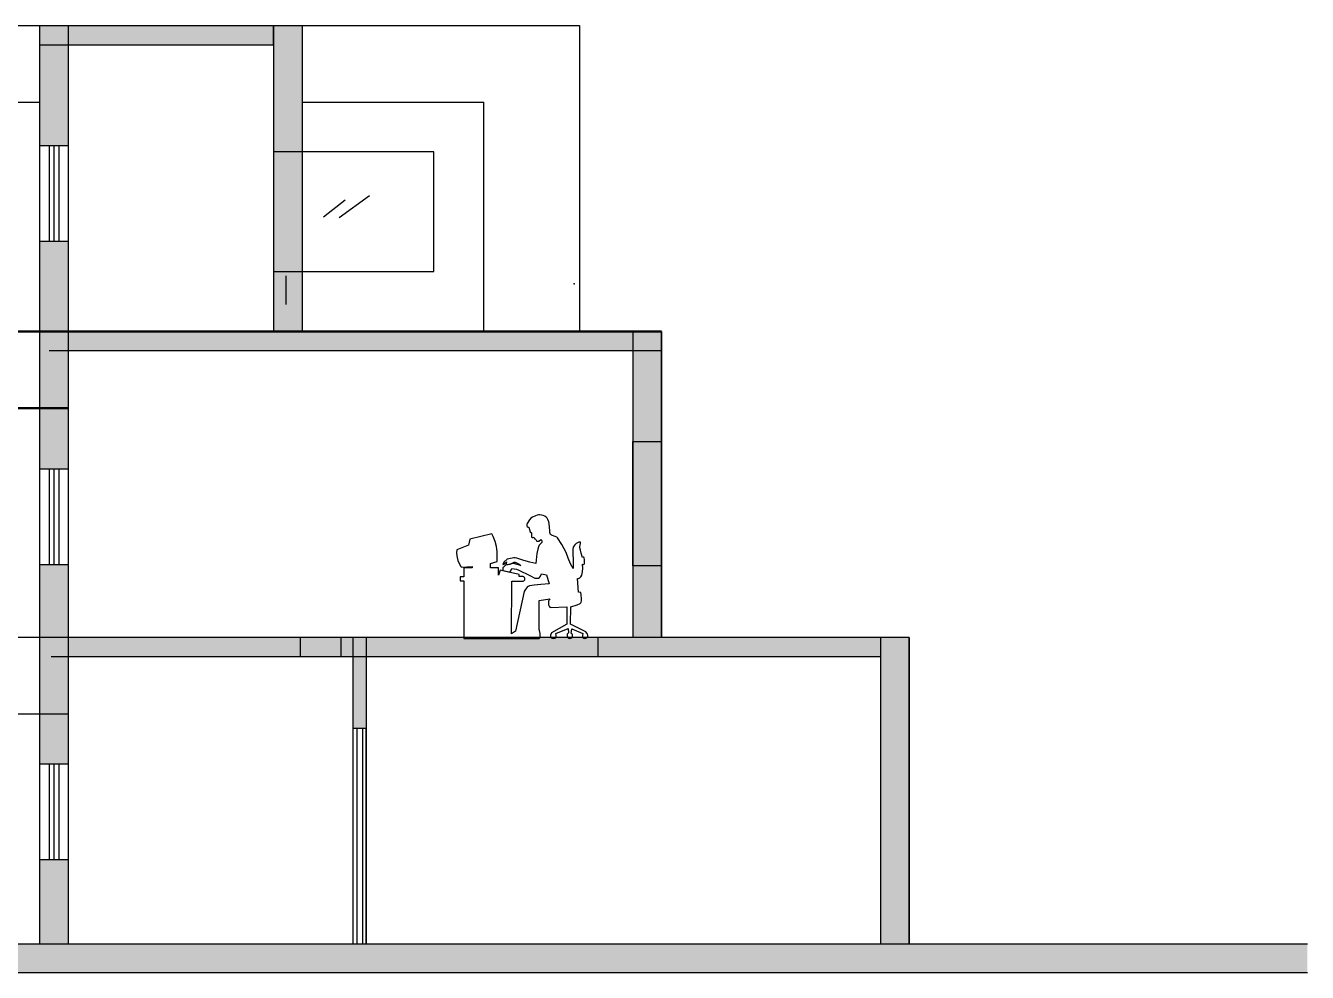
# Model space of a CAD drawing. Header units: inches. Extents: x -61 to 127, y 15 to 71.
# Drawn here: x -35.27 to -21.86, y 18.97 to 28.87 of the extents above; entities that cross this region are included whole.
import ezdxf

# ---------------------------------------------------------------- set-up
doc = ezdxf.new("R2010")
doc.units = ezdxf.units.IN
doc.header["$MEASUREMENT"] = 0

# ---------------------------------------------------------------- blocks, each defined once
blk = doc.blocks.new('person-30')
at = {"color": 0, "linetype": 'ByBlock'}
for p, q in [((0.687, 1.241), (0.664, 1.203)), ((0.702, 1.257), (0.687, 1.241)), ((0.717, 1.267), (0.702, 1.257)), ((0.749, 1.282), (0.717, 1.267)), ((0.767, 1.289), (0.749, 1.282)), ((0.785, 1.291), (0.767, 1.289)), ((0.795, 1.291), (0.785, 1.291)), ((0.831, 1.284), (0.795, 1.291)), ((0.847, 1.277), (0.831, 1.284)), ((0.86, 1.269), (0.847, 1.277)), ((0.871, 1.257), (0.86, 1.269)), ((0.879, 1.243), (0.871, 1.257)), ((0.888, 1.219), (0.879, 1.243)), ((0.892, 1.2), (0.888, 1.219)), ((0.293, 1.094), (0.063, 1.038)), ((0.307, 1.064), (0.293, 1.094)), ((0.664, 1.203), (0.659, 1.19)), ((0.659, 1.19), (0.659, 1.178)), ((0.659, 1.178), (0.664, 1.169)), ((0.664, 1.169), (0.672, 1.164)), ((0.672, 1.164), (0.679, 1.162)), ((0.679, 1.162), (0.679, 1.162)), ((0.679, 1.162), (0.695, 1.115)), ((0.695, 1.115), (0.708, 1.104)), ((0.708, 1.104), (0.708, 1.06)), ((0.897, 1.162), (0.892, 1.2)), ((0.898, 1.125), (0.897, 1.162)), ((0.899, 1.107), (0.898, 1.125)), ((0.907, 1.086), (0.899, 1.107)), ((0.916, 1.079), (0.907, 1.086)), ((0.956, 1.066), (0.916, 1.079)), ((0.048, 0.975), (-0.075, 0.926)), ((0.063, 1.038), (0.048, 0.975)), ((0.326, 1.013), (0.307, 1.064)), ((0.34, 0.962), (0.326, 1.013)), ((0.344, 0.934), (0.34, 0.962)), ((0.708, 1.06), (0.713, 1.056)), ((0.713, 1.056), (0.721, 1.055)), ((0.721, 1.055), (0.732, 1.057)), ((0.732, 1.057), (0.735, 1.046)), ((0.735, 1.046), (0.738, 1.045)), ((0.738, 1.045), (0.744, 1.046)), ((0.744, 1.046), (0.744, 1.04)), ((0.744, 1.04), (0.748, 1.036)), ((0.748, 1.036), (0.754, 1.035)), ((0.754, 1.035), (0.756, 1.028)), ((0.756, 1.028), (0.76, 1.019)), ((0.76, 1.019), (0.763, 1.016)), ((0.763, 1.016), (0.77, 1.015)), ((0.77, 1.015), (0.783, 1.018)), ((0.782, 0.959), (0.774, 0.933)), ((0.789, 0.975), (0.782, 0.959)), ((0.783, 1.018), (0.805, 1.035)), ((0.81, 0.994), (0.789, 0.975)), ((0.805, 1.035), (0.812, 1.026)), ((0.815, 1.004), (0.81, 0.994)), ((0.812, 1.026), (0.816, 1.016)), ((0.817, 1.01), (0.815, 1.004)), ((0.816, 1.016), (0.817, 1.01)), ((0.973, 1.058), (0.956, 1.066)), ((0.981, 1.052), (0.973, 1.058)), ((1.026, 0.981), (0.981, 1.052)), ((1.051, 0.935), (1.026, 0.981)), ((1.144, 0.953), (1.139, 0.931)), ((1.149, 0.963), (1.144, 0.953)), ((1.161, 0.979), (1.149, 0.963)), ((1.174, 0.991), (1.161, 0.979)), ((1.189, 1), (1.174, 0.991)), ((1.202, 1.005), (1.189, 1)), ((1.216, 1.007), (1.202, 1.005)), ((1.215, 0.96), (1.218, 0.976)), ((1.215, 0.947), (1.215, 0.96)), ((1.219, 0.924), (1.215, 0.947)), ((1.22, 1.005), (1.216, 1.007)), ((1.218, 0.976), (1.222, 0.992)), ((1.222, 1), (1.22, 1.005)), ((1.222, 0.992), (1.222, 1)), ((-0.075, 0.926), (-0.076, 0.895)), ((-0.076, 0.895), (-0.074, 0.864)), ((-0.074, 0.864), (-0.071, 0.847)), ((-0.071, 0.847), (-0.062, 0.813)), ((-0.062, 0.813), (-0.049, 0.782)), ((0.279, 0.784), (0.349, 0.805)), ((0.347, 0.907), (0.344, 0.934)), ((0.35, 0.856), (0.347, 0.907)), ((0.349, 0.805), (0.35, 0.856)), ((0.452, 0.827), (0.42, 0.796)), ((0.488, 0.836), (0.452, 0.827)), ((0.522, 0.844), (0.488, 0.836)), ((0.536, 0.844), (0.522, 0.844)), ((0.556, 0.84), (0.536, 0.844)), ((0.629, 0.815), (0.556, 0.84)), ((0.692, 0.798), (0.629, 0.815)), ((0.755, 0.817), (0.752, 0.784)), ((0.764, 0.888), (0.755, 0.817)), ((0.774, 0.933), (0.764, 0.888)), ((1.069, 0.897), (1.051, 0.935)), ((1.092, 0.839), (1.069, 0.897)), ((1.117, 0.78), (1.092, 0.839)), ((1.139, 0.931), (1.139, 0.919)), ((1.139, 0.919), (1.143, 0.791)), ((1.226, 0.892), (1.219, 0.924)), ((1.24, 0.846), (1.226, 0.892)), ((1.247, 0.85), (1.24, 0.846)), ((1.25, 0.85), (1.247, 0.85)), ((1.255, 0.849), (1.25, 0.85)), ((1.259, 0.842), (1.255, 0.849)), ((1.263, 0.821), (1.259, 0.842)), ((1.263, 0.796), (1.263, 0.821)), ((-0.049, 0.782), (-0.03, 0.751)), ((-0.03, 0.751), (-0.026, 0.744)), ((-0.026, 0.744), (0.086, 0.752)), ((0, 0.737), (0, 0.645)), ((0.086, 0.737), (0, 0.737)), ((0.086, 0.752), (0.086, 0.737)), ((0.279, 0.737), (0.279, 0.784)), ((0.362, 0.737), (0.279, 0.737)), ((0.362, 0.66), (0.362, 0.737)), ((0.379, 0.715), (0.362, 0.66)), ((0.579, 0.668), (0.379, 0.715)), ((0.408, 0.737), (0.407, 0.71)), ((0.407, 0.71), (0.48, 0.691)), ((0.437, 0.767), (0.408, 0.737)), ((0.42, 0.796), (0.409, 0.773)), ((0.409, 0.773), (0.412, 0.772)), ((0.412, 0.772), (0.42, 0.775)), ((0.42, 0.775), (0.446, 0.799)), ((0.521, 0.784), (0.437, 0.767)), ((0.446, 0.799), (0.441, 0.769)), ((0.441, 0.769), (0.486, 0.777)), ((0.48, 0.691), (0.494, 0.713)), ((0.486, 0.777), (0.513, 0.79)), ((0.494, 0.713), (0.502, 0.73)), ((0.502, 0.73), (0.528, 0.728)), ((0.513, 0.79), (0.527, 0.798)), ((0.597, 0.763), (0.521, 0.784)), ((0.527, 0.798), (0.536, 0.796)), ((0.528, 0.728), (0.551, 0.724)), ((0.536, 0.796), (0.577, 0.775)), ((0.551, 0.724), (0.574, 0.715)), ((0.574, 0.715), (0.69, 0.656)), ((0.577, 0.775), (0.597, 0.763)), ((0.752, 0.784), (0.692, 0.798)), ((0.801, 0.651), (0.812, 0.675)), ((0.812, 0.675), (0.813, 0.676)), ((0.813, 0.676), (0.865, 0.666)), ((1.143, 0.73), (1.117, 0.78)), ((1.143, 0.791), (1.143, 0.73)), ((1.234, 0.66), (1.238, 0.677)), ((1.238, 0.677), (1.241, 0.695)), ((1.241, 0.695), (1.243, 0.733)), ((1.242, 0.777), (1.249, 0.774)), ((1.242, 0.774), (1.242, 0.777)), ((1.243, 0.733), (1.242, 0.774)), ((1.249, 0.774), (1.252, 0.774)), ((1.252, 0.774), (1.257, 0.776)), ((1.257, 0.776), (1.261, 0.782)), ((1.261, 0.782), (1.263, 0.796)), ((-0.04, 0.645), (-0.04, 0.603)), ((0, 0.645), (-0.04, 0.645)), ((-0.04, 0.603), (0, 0.603)), ((0, 0.603), (0, 0)), ((0.5, 0.047), (0.502, 0.6)), ((0.502, 0.6), (0.62, 0.6)), ((0.579, 0.648), (0.579, 0.668)), ((0.621, 0.648), (0.579, 0.648)), ((0.62, 0.6), (0.629, 0.603)), ((0.628, 0.645), (0.621, 0.648)), ((0.635, 0.637), (0.628, 0.645)), ((0.629, 0.603), (0.636, 0.61)), ((0.638, 0.626), (0.635, 0.637)), ((0.636, 0.61), (0.638, 0.614)), ((0.638, 0.614), (0.638, 0.626)), ((0.672, 0.543), (0.662, 0.535)), ((0.687, 0.548), (0.672, 0.543)), ((0.735, 0.557), (0.687, 0.548)), ((0.69, 0.656), (0.744, 0.631)), ((0.806, 0.564), (0.735, 0.557)), ((0.744, 0.631), (0.762, 0.628)), ((0.762, 0.628), (0.77, 0.628)), ((0.77, 0.628), (0.781, 0.631)), ((0.781, 0.631), (0.79, 0.638)), ((0.79, 0.638), (0.801, 0.651)), ((0.891, 0.569), (0.806, 0.564)), ((0.865, 0.666), (0.891, 0.569)), ((1.189, 0.625), (1.2, 0.626)), ((1.199, 0.485), (1.189, 0.625)), ((1.2, 0.626), (1.214, 0.633)), ((1.214, 0.633), (1.225, 0.643)), ((1.225, 0.643), (1.234, 0.66)), ((0.631, 0.49), (0.54, 0.075)), ((0.641, 0.507), (0.631, 0.49)), ((0.662, 0.535), (0.641, 0.507)), ((0.789, 0.396), (0.899, 0.413)), ((0.899, 0.413), (0.891, 0.402)), ((1.225, 0.48), (1.199, 0.485)), ((1.228, 0.457), (1.225, 0.48)), ((1.232, 0.412), (1.228, 0.457)), ((1.231, 0.394), (1.232, 0.412)), ((0.789, 0.092), (0.789, 0.396)), ((0.886, 0.39), (0.884, 0.374)), ((0.884, 0.374), (0.886, 0.352)), ((0.891, 0.402), (0.886, 0.39)), ((0.886, 0.352), (0.891, 0.337)), ((0.891, 0.337), (0.898, 0.328)), ((0.898, 0.328), (0.907, 0.323)), ((0.907, 0.323), (1.076, 0.331)), ((1.076, 0.331), (1.076, 0.148)), ((1.117, 0.148), (1.118, 0.329)), ((1.118, 0.329), (1.186, 0.352)), ((1.186, 0.352), (1.217, 0.365)), ((1.217, 0.365), (1.225, 0.371)), ((1.225, 0.371), (1.229, 0.38)), ((1.229, 0.38), (1.231, 0.394)), ((1.076, 0.148), (0.918, 0.057)), ((1.275, 0.067), (1.117, 0.148)), ((0, 0), (0.789, 0)), ((0.54, 0.075), (0.5, 0.047)), ((0.791, 0.083), (0.789, 0.092)), ((0.789, 0), (0.795, 0.007)), ((0.798, 0.051), (0.791, 0.083)), ((0.795, 0.007), (0.798, 0.017)), ((0.8, 0.031), (0.798, 0.051)), ((0.798, 0.017), (0.8, 0.031)), ((0.908, 0.035), (0.906, 0.024)), ((0.906, 0.024), (0.908, 0.013)), ((0.918, 0.057), (0.908, 0.035)), ((0.908, 0.013), (0.915, 0.006)), ((0.915, 0.006), (0.924, 0.002)), ((0.924, 0.002), (0.941, 0)), ((0.941, 0), (0.952, 0.002)), ((0.952, 0.002), (0.961, 0.007)), ((0.961, 0.007), (0.967, 0.016)), ((0.962, 0.052), (1.093, 0.103)), ((0.966, 0.031), (0.962, 0.052)), ((0.967, 0.016), (0.966, 0.031)), ((1.082, 0.043), (1.08, 0.033)), ((1.08, 0.033), (1.08, 0.027)), ((1.08, 0.027), (1.083, 0.015)), ((1.087, 0.051), (1.082, 0.043)), ((1.083, 0.015), (1.09, 0.006)), ((1.094, 0.058), (1.087, 0.051)), ((1.09, 0.006), (1.094, 0.003)), ((1.093, 0.103), (1.094, 0.058)), ((1.094, 0.003), (1.107, 0)), ((1.107, 0), (1.12, 0.002)), ((1.12, 0.002), (1.128, 0.006)), ((1.124, 0.052), (1.128, 0.101)), ((1.125, 0.052), (1.124, 0.052)), ((1.135, 0.039), (1.125, 0.052)), ((1.128, 0.101), (1.246, 0.052)), ((1.128, 0.006), (1.132, 0.01)), ((1.132, 0.01), (1.137, 0.019)), ((1.137, 0.029), (1.135, 0.039)), ((1.137, 0.019), (1.137, 0.029)), ((1.241, 0.035), (1.24, 0.025)), ((1.24, 0.025), (1.241, 0.019)), ((1.246, 0.052), (1.241, 0.035)), ((1.241, 0.019), (1.246, 0.009)), ((1.246, 0.009), (1.256, 0.002)), ((1.256, 0.002), (1.267, 0)), ((1.267, 0), (1.277, 0.001)), ((1.289, 0.052), (1.275, 0.067)), ((1.277, 0.001), (1.287, 0.006)), ((1.287, 0.006), (1.293, 0.015)), ((1.295, 0.04), (1.289, 0.052)), ((1.293, 0.015), (1.296, 0.026)), ((1.296, 0.033), (1.295, 0.04)), ((1.296, 0.026), (1.296, 0.033))]:
    blk.add_line(p, q, dxfattribs=at)

msp = doc.modelspace()

# ---------------------------------------------------------------- hatches: boundary and pattern name
h = msp.add_hatch(color=256)
h.paths.add_polyline_path([(-34.8253, 26.61032), (-35.1253, 26.61032), (-35.1253, 25.6653), (-34.8253, 25.6653)])
h.paths.add_polyline_path([(-32.37762, 26.29435), (-32.67762, 26.29435), (-32.67762, 25.6653), (-32.37762, 25.6653)])
h.paths.add_polyline_path([(-32.37762, 27.54435), (-32.67762, 27.54435), (-32.67762, 26.29435), (-32.37762, 26.29435)])
h.paths.add_polyline_path([(-32.37762, 28.8653), (-32.67762, 28.8653), (-32.67762, 28.6653), (-32.67762, 27.54435), (-32.37762, 27.54435)])
h.paths.add_polyline_path([(-34.8253, 28.6653), (-35.1253, 28.6653), (-35.1253, 27.61032), (-34.8253, 27.61032)])
h.paths.add_polyline_path([(-34.8253, 28.8653), (-35.1253, 28.8653), (-35.1253, 28.6653), (-34.8253, 28.6653)])
for points in [[(-32.67762, 28.6653), (-32.67762, 28.8653), (-34.8253, 28.8653), (-34.8253, 28.6653)], [(-28.92091, 23.2153), (-28.62091, 23.2153), (-28.62091, 24.5153), (-28.92091, 24.5153)], [(-21.86374, 18.9653), (-21.86374, 19.2653), (-61.05258, 19.2653), (-61.05258, 18.9653)]]:
    msp.add_hatch(color=256).paths.add_polyline_path(points)
h = msp.add_hatch(color=256)
h.paths.add_polyline_path([(-28.92091, 22.4653), (-28.62091, 22.4653), (-28.62091, 23.2153), (-28.92091, 23.2153)])
h.paths.add_polyline_path([(-28.62091, 25.4653), (-28.92091, 25.4653), (-28.92091, 24.5153), (-28.62091, 24.5153)])
h.paths.add_polyline_path([(-28.62091, 25.4653), (-28.62091, 25.6653), (-28.92091, 25.6653), (-28.92091, 25.4653)])
h.paths.add_polyline_path([(-28.92091, 25.4653), (-28.92091, 25.6653), (-34.8253, 25.6653), (-34.8253, 25.4653)])
h.paths.add_polyline_path([(-35.1253, 25.6653), (-35.1253, 24.8653), (-34.8253, 24.8653), (-34.8253, 25.6653)])
h.paths.add_polyline_path([(-34.8253, 24.8653), (-35.1253, 24.8653), (-35.1253, 24.22962), (-34.8253, 24.22962)])
h = msp.add_hatch(color=256)
h.paths.add_polyline_path([(-34.8253, 20.14498), (-35.1253, 20.14498), (-35.1253, 19.2653), (-34.8253, 19.2653)])
h.paths.add_polyline_path([(-34.8253, 21.6653), (-35.1253, 21.6653), (-35.1253, 21.14498), (-34.8253, 21.14498)])
h.paths.add_polyline_path([(-34.8253, 22.4653), (-35.1253, 22.4653), (-35.1253, 21.6653), (-34.8253, 21.6653)])
h.paths.add_polyline_path([(-34.8253, 23.22962), (-35.1253, 23.22962), (-35.1253, 22.4653), (-34.8253, 22.4653)])
h.paths.add_polyline_path([(-32.39976, 22.4653), (-34.8253, 22.4653), (-34.8253, 22.2653), (-32.39976, 22.2653)])
h.paths.add_polyline_path([(-31.9755, 22.4653), (-32.39976, 22.4653), (-32.39976, 22.2653), (-31.9755, 22.2653)])
h.paths.add_polyline_path([(-31.8486, 22.4653), (-31.9755, 22.4653), (-31.9755, 22.2653), (-31.8486, 22.2653)])
h.paths.add_polyline_path([(-31.70718, 22.4653), (-31.8486, 22.4653), (-31.8486, 22.2653), (-31.70718, 22.2653)])
h.paths.add_polyline_path([(-31.70718, 22.2653), (-31.8486, 22.2653), (-31.8486, 21.5153), (-31.70718, 21.5153)])
h.paths.add_polyline_path([(-29.28495, 22.4653), (-31.70718, 22.4653), (-31.70718, 22.2653), (-29.28495, 22.2653)])
h = msp.add_hatch(color=256)
h.paths.add_polyline_path([(-26.3303, 22.4653), (-29.28495, 22.4653), (-29.28495, 22.2653), (-26.3303, 22.2653)])
h.paths.add_polyline_path([(-26.0303, 22.4653), (-26.3303, 22.4653), (-26.3303, 22.2653), (-26.3303, 19.2653), (-26.0303, 19.2653)])

# ---------------------------------------------------------------- linework, layer by layer
at = {"lineweight": 30}
for p, q in [((-48.2762, 28.8653), (-35.1253, 28.8653)), ((-32.37762, 28.8653), (-29.47788, 28.8653)), ((-29.47788, 28.8653), (-29.47788, 25.6653)), ((-48.2762, 28.0653), (-35.1253, 28.0653)), ((-32.37762, 28.0653), (-30.47788, 28.0653))]:
    msp.add_line(p, q, dxfattribs=at)
for p, q in [((-35.1253, 28.8653), (-35.1253, 25.6653)), ((-35.1253, 28.8653), (-32.67762, 28.8653)), ((-34.8253, 28.8653), (-34.8253, 25.6653)), ((-32.67762, 28.8653), (-32.67762, 25.6653)), ((-32.67762, 28.8653), (-32.37762, 28.8653)), ((-32.67762, 28.6653), (-32.67762, 28.8653)), ((-32.67762, 28.6653), (-32.67762, 28.8653)), ((-32.37762, 28.8653), (-32.37762, 25.6653)), ((-35.1253, 28.6653), (-32.67762, 28.6653)), ((-30.47788, 25.6653), (-30.47788, 28.0653)), ((-35.1253, 27.61032), (-34.8253, 27.61032)), ((-35.0253, 27.61032), (-35.0253, 26.61032)), ((-34.9753, 27.61032), (-34.9753, 26.61032)), ((-34.9253, 27.61032), (-34.9253, 26.61032)), ((-31.00239, 27.54435), (-32.67762, 27.54435)), ((-31.00239, 26.29435), (-31.00239, 27.54435)), ((-31.67241, 27.08619), (-31.99257, 26.85642)), ((-31.92833, 27.0418), (-32.15463, 26.86103)), ((-35.1253, 26.61032), (-34.8253, 26.61032)), ((-32.67762, 26.29435), (-31.00239, 26.29435)), ((-32.54999, 26.24805), (-32.54999, 25.94805)), ((-35.1253, 25.6653), (-35.1253, 22.4653)), ((-34.8253, 25.6653), (-34.8253, 22.4653)), ((-29.47788, 25.6653), (-30.47788, 25.6653)), ((-28.92091, 25.6653), (-28.92091, 22.4653)), ((-28.62091, 25.6653), (-28.62091, 22.4653)), ((-28.62091, 22.4653), (-28.62091, 25.6653)), ((-28.62091, 25.4653), (-35.02525, 25.4653)), ((-28.92091, 23.2153), (-28.92091, 24.5153)), ((-28.92091, 24.5153), (-28.62091, 24.5153)), ((-35.1253, 24.22962), (-34.8253, 24.22962)), ((-35.0253, 24.22962), (-35.0253, 23.22962)), ((-34.9753, 24.22962), (-34.9753, 23.22962)), ((-34.9253, 24.22962), (-34.9253, 23.22962)), ((-35.1253, 23.22962), (-34.8253, 23.22962)), ((-28.62091, 23.2153), (-28.92091, 23.2153)), ((-28.62091, 22.4653), (-28.62091, 23.2153)), ((-26.0303, 22.4653), (-57.15044, 22.4653)), ((-35.1253, 22.4653), (-35.1253, 19.2653)), ((-34.8253, 22.4653), (-34.8253, 19.2653)), ((-32.39976, 22.4653), (-32.39976, 22.2653)), ((-31.9755, 22.4653), (-31.9755, 22.2653)), ((-31.8486, 22.4653), (-31.8486, 19.2653)), ((-31.70718, 22.4653), (-31.70718, 19.2653)), ((-29.28495, 22.4653), (-29.28495, 22.2653)), ((-26.3303, 22.4653), (-26.3303, 19.2653)), ((-26.0303, 22.4653), (-26.0303, 19.2653)), ((-26.0303, 19.2653), (-26.0303, 22.4653)), ((-26.3303, 22.2653), (-35.00403, 22.2653)), ((-34.8253, 21.6653), (-41.05967, 21.6653)), ((-31.70718, 21.5153), (-31.8486, 21.5153)), ((-31.80789, 21.5153), (-31.80789, 19.2653)), ((-31.74789, 21.5153), (-31.74789, 19.2653)), ((-31.70718, 19.2653), (-31.70718, 21.5153)), ((-35.1253, 21.14498), (-34.8253, 21.14498)), ((-35.0253, 21.14498), (-35.0253, 20.14498)), ((-34.9753, 21.14498), (-34.9753, 20.14498)), ((-34.9253, 21.14498), (-34.9253, 20.14498)), ((-35.1253, 20.14498), (-34.8253, 20.14498)), ((-61.05258, 19.2653), (-21.86374, 19.2653)), ((-61.05258, 18.9653), (-21.86374, 18.9653))]:
    msp.add_line(p, q)
at = {"lineweight": 50}
for p, q in [((-28.62091, 25.6653), (-52.37778, 25.6653)), ((-34.8253, 24.8653), (-50.1087, 24.8653))]:
    msp.add_line(p, q, dxfattribs=at)
msp.add_point((-29.53225, 26.1653))

# ---------------------------------------------------------------- block references
msp.add_blockref('person-30', (-30.6872, 22.45774))

doc.saveas('drawing.dxf')
